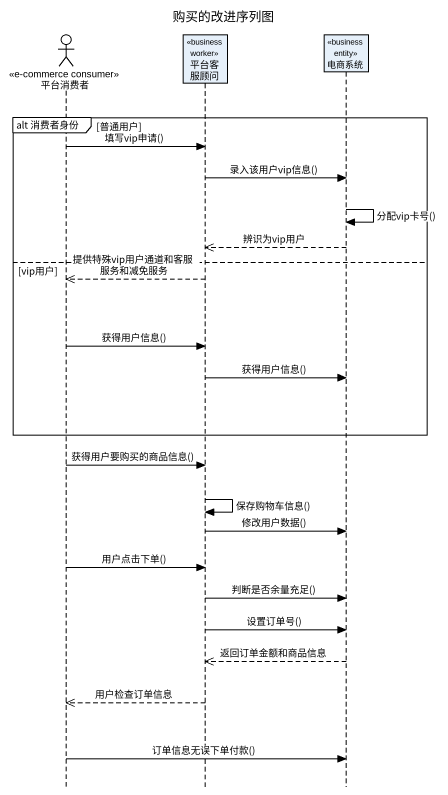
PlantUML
@startuml
title 购买的改进序列图
hide footbox
actor 平台消费者 <<e-commerce consumer>>
participant 平台客服顾问 <<business worker>>
participant 电商系统 <<business entity>>

group alt 消费者身份 [普通用户]
  平台消费者 -> 平台客服顾问 : 填写vip申请()
  平台客服顾问 -> 电商系统 : 录入该用户vip信息()
  电商系统 -> 电商系统 : 分配vip卡号()
  电商系统 -->> 平台客服顾问 : 辨识为vip用户
else vip用户
  平台客服顾问 -->> 平台消费者 : 提供特殊vip用户通道和客服服务和减免服务
  平台消费者 -> 平台客服顾问 : 获得用户信息()
  平台客服顾问 -> 电商系统 : 获得用户信息()
end
平台消费者 -> 平台客服顾问 : 获得用户要购买的商品信息()
平台客服顾问 -> 平台客服顾问 : 保存购物车信息()
平台客服顾问 -> 电商系统 : 修改用户数据()
平台消费者 -> 平台客服顾问 : 用户点击下单()
平台客服顾问 -> 电商系统 : 判断是否余量充足()
平台客服顾问 -> 电商系统 : 设置订单号()
电商系统 -->> 平台客服顾问 : 返回订单金额和商品信息
平台客服顾问 -->> 平台消费者 : 用户检查订单信息
平台消费者 -> 电商系统 : 订单信息无误下单付款()
@enduml
